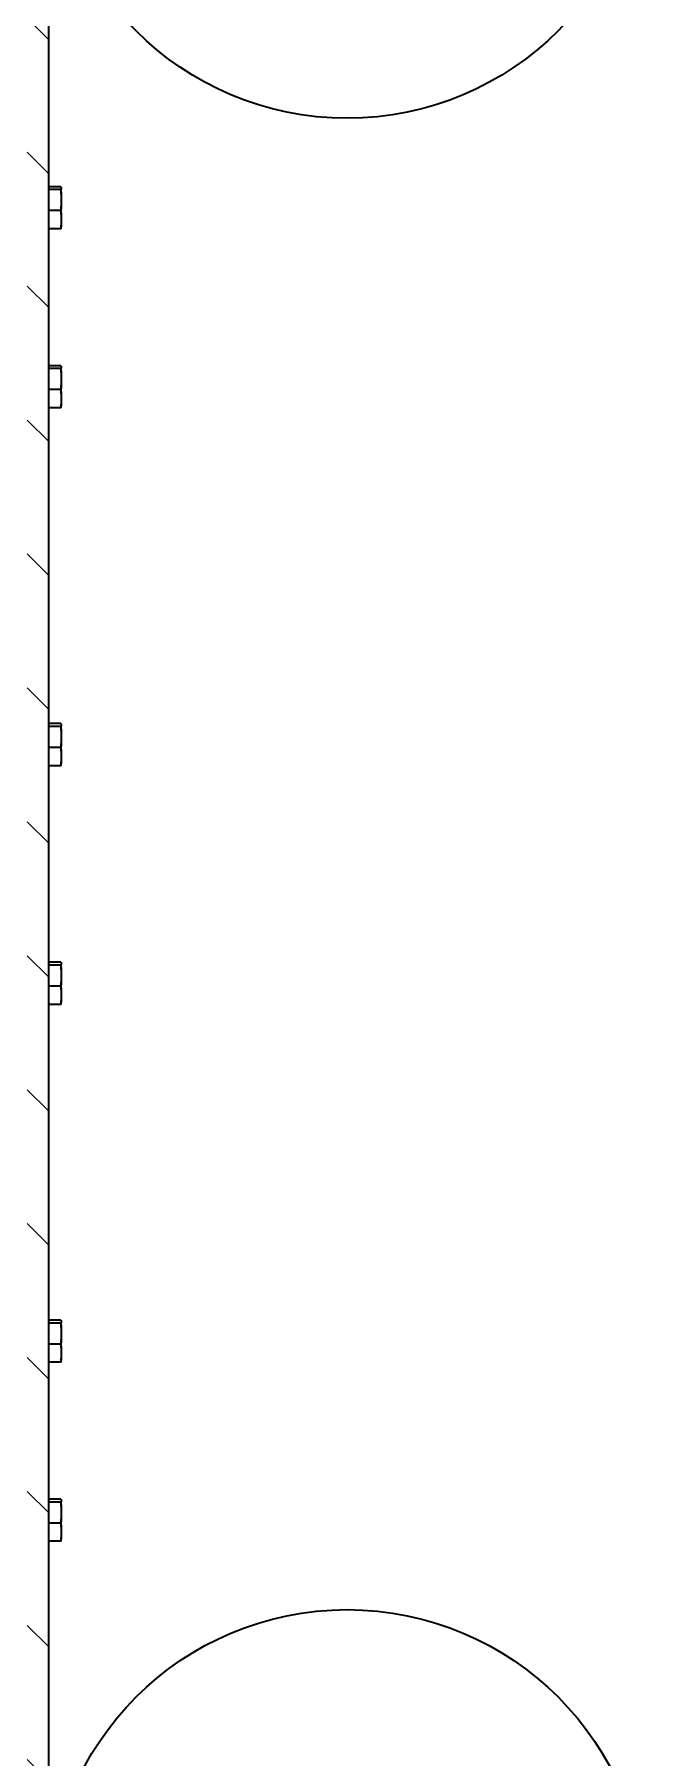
# Model space of a CAD drawing. Header units: millimetres. Extents: x 0 to 841, y 0 to 594.
# Drawn here: x 600.6 to 651.8, y 337 to 481.5 of the extents above; entities that cross this region are included whole.
import ezdxf

# ---------------------------------------------------------------- set-up
doc = ezdxf.new("R2010")
doc.units = ezdxf.units.MM

msp = doc.modelspace()

# ---------------------------------------------------------------- hatches: boundary and pattern name
at = {"linetype": 'Continuous', "lineweight": 18}
h = msp.add_hatch(dxfattribs=at)
h.set_pattern_fill('ANSI31', scale=2.5, angle=90, style=0)
h.set_pattern_definition([(135, (-744.932, -742.906), (-5.61266, -5.61266), [])])
h.paths.add_polyline_path([(599.95, 524.44), (599.95, 299.44), (601.75, 299.44), (601.75, 524.44)], flags=0)

# ---------------------------------------------------------------- linework, layer by layer
at = {"color": 7, "linetype": 'Continuous', "lineweight": 35}
for p, q in [((601.75, 299.44), (601.75, 524.44)), ((602.76, 468.7), (601.8, 468.7)), ((602.76, 468.46), (601.8, 468.46)), ((602.76, 468.7), (602.8, 468.65)), ((602.8, 468.51), (602.76, 468.46)), ((602.76, 468.46), (602.8, 468.09)), ((602.8, 468.65), (602.8, 468.51)), ((602.8, 468.09), (602.8, 468.51)), ((602.8, 468.09), (602.8, 467.06)), ((602.76, 466.7), (601.8, 466.7)), ((602.76, 466.7), (602.8, 466.38)), ((602.8, 466.38), (602.8, 467.06)), ((602.76, 465.17), (601.8, 465.17)), ((602.8, 465.49), (602.76, 465.17)), ((602.76, 465.17), (602.8, 465.22)), ((602.8, 466.38), (602.8, 465.49)), ((602.8, 465.22), (602.8, 465.49)), ((602.76, 453.7), (601.8, 453.7)), ((602.76, 453.7), (602.8, 453.65)), ((602.8, 453.51), (602.76, 453.46)), ((602.8, 453.65), (602.8, 453.51)), ((602.8, 453.09), (602.8, 453.51)), ((602.76, 453.46), (601.8, 453.46)), ((602.76, 453.46), (602.8, 453.09)), ((602.8, 453.09), (602.8, 452.06)), ((602.8, 451.38), (602.8, 452.06)), ((602.76, 451.7), (601.8, 451.7)), ((602.76, 451.7), (602.8, 451.38)), ((602.8, 451.38), (602.8, 450.49)), ((602.76, 450.17), (601.8, 450.17)), ((602.8, 450.49), (602.76, 450.17)), ((602.76, 450.17), (602.8, 450.22)), ((602.8, 450.22), (602.8, 450.49)), ((602.76, 423.7), (601.8, 423.7)), ((602.76, 423.46), (601.8, 423.46)), ((602.76, 423.7), (602.8, 423.65)), ((602.8, 423.51), (602.76, 423.46)), ((602.76, 423.46), (602.8, 423.09)), ((602.8, 423.65), (602.8, 423.51)), ((602.8, 423.09), (602.8, 423.51)), ((602.8, 423.09), (602.8, 422.06)), ((602.8, 421.38), (602.8, 422.06)), ((602.76, 421.7), (601.8, 421.7)), ((602.76, 421.7), (602.8, 421.38)), ((602.8, 420.49), (602.76, 420.17)), ((602.8, 421.38), (602.8, 420.49)), ((602.8, 420.22), (602.8, 420.49)), ((602.76, 420.17), (601.8, 420.17)), ((602.76, 420.17), (602.8, 420.22)), ((602.76, 403.7), (601.8, 403.7)), ((602.76, 403.46), (601.8, 403.46)), ((602.76, 403.7), (602.8, 403.65)), ((602.8, 403.51), (602.76, 403.46)), ((602.76, 403.46), (602.8, 403.09)), ((602.8, 403.65), (602.8, 403.51)), ((602.8, 403.09), (602.8, 403.51)), ((602.8, 403.09), (602.8, 402.06)), ((602.76, 401.7), (601.8, 401.7)), ((602.76, 401.7), (602.8, 401.38)), ((602.8, 401.38), (602.8, 402.06)), ((602.76, 400.17), (601.8, 400.17)), ((602.8, 400.49), (602.76, 400.17)), ((602.76, 400.17), (602.8, 400.22)), ((602.8, 401.38), (602.8, 400.49)), ((602.8, 400.22), (602.8, 400.49)), ((602.76, 373.7), (601.8, 373.7)), ((602.76, 373.46), (601.8, 373.46)), ((602.76, 373.7), (602.8, 373.65)), ((602.8, 373.51), (602.76, 373.46)), ((602.76, 373.46), (602.8, 373.09)), ((602.8, 373.65), (602.8, 373.51)), ((602.8, 373.09), (602.8, 373.51)), ((602.8, 373.09), (602.8, 372.06)), ((602.76, 371.7), (601.8, 371.7)), ((602.76, 371.7), (602.8, 371.38)), ((602.8, 371.38), (602.8, 372.06)), ((602.8, 371.38), (602.8, 370.49)), ((602.76, 370.17), (601.8, 370.17)), ((602.8, 370.49), (602.76, 370.17)), ((602.76, 370.17), (602.8, 370.22)), ((602.8, 370.22), (602.8, 370.49)), ((602.76, 358.7), (601.8, 358.7)), ((602.76, 358.46), (601.8, 358.46)), ((602.76, 358.7), (602.8, 358.65)), ((602.8, 358.51), (602.76, 358.46)), ((602.76, 358.46), (602.8, 358.09)), ((602.8, 358.65), (602.8, 358.51)), ((602.8, 358.09), (602.8, 358.51)), ((602.8, 358.09), (602.8, 357.06)), ((602.8, 356.38), (602.8, 357.06)), ((602.76, 356.7), (601.8, 356.7)), ((602.76, 356.7), (602.8, 356.38)), ((602.8, 355.49), (602.76, 355.17)), ((602.8, 356.38), (602.8, 355.49)), ((602.8, 355.22), (602.8, 355.49)), ((602.76, 355.17), (601.8, 355.17)), ((602.76, 355.17), (602.8, 355.22))]:
    msp.add_line(p, q, dxfattribs=at)
for centre in [(626.75, 499.44), (626.75, 324.44)]:
    msp.add_circle(centre, 25, dxfattribs=at)
for points, knots in [([(602.8, 467.06), (602.8, 467.05), (602.79, 466.93), (602.78, 466.81), (602.76, 466.7)], [0, 0, 0, 0, 0.0928561, 1, 1, 1, 1]), ([(602.8, 452.06), (602.8, 452.05), (602.79, 451.93), (602.78, 451.81), (602.76, 451.7)], [0, 0, 0, 0, 0.092848, 1, 1, 1, 1]), ([(602.8, 422.06), (602.8, 422.05), (602.79, 421.93), (602.78, 421.81), (602.76, 421.7)], [0, 0, 0, 0, 0.092843, 1, 1, 1, 1]), ([(602.8, 402.06), (602.8, 402.05), (602.79, 401.93), (602.78, 401.81), (602.76, 401.7)], [0, 0, 0, 0, 0.092845, 1, 1, 1, 1]), ([(602.8, 372.06), (602.8, 372.05), (602.79, 371.93), (602.78, 371.81), (602.76, 371.7)], [0, 0, 0, 0, 0.092855, 1, 1, 1, 1]), ([(602.8, 357.06), (602.8, 357.05), (602.79, 356.93), (602.78, 356.81), (602.76, 356.7)], [0, 0, 0, 0, 0.0928561, 1, 1, 1, 1])]:
    msp.add_open_spline(points, degree=3, knots=knots, dxfattribs=at)

doc.saveas('drawing.dxf')
